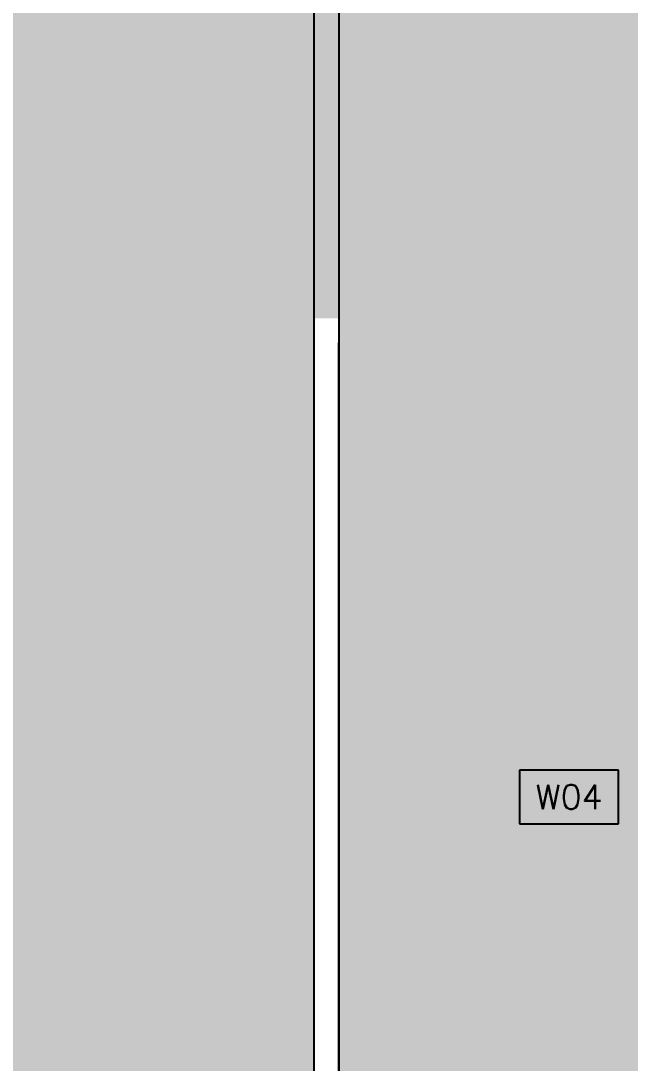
# Model space of a CAD drawing. Header units: centimetres. Extents: x -10658 to 14823, y -5448 to 3597.
# Drawn here: x -1940.1 to -1690.7, y 2543.1 to 2969.8 of the extents above; entities that cross this region are included whole.
import ezdxf

# ---------------------------------------------------------------- set-up
doc = ezdxf.new("R2010")
doc.units = ezdxf.units.CM
doc.header["$LTSCALE"] = 100
doc.header["$MEASUREMENT"] = 0
doc.header["$PDMODE"] = 35
for name, color, linetype in [('A0-01 FLOOR PLANS$0$TEXT-SCHED', 3, 'Continuous'), ('DIM IN', 1, 'Continuous'), ('SOURROUNDING$0$HATCH', 8, 'Continuous'), ('SOURROUNDING$0$KERBSTONE', 11, 'Continuous')]:
    doc.layers.add(name, color=color, linetype=linetype)
doc.layers.add('SOURROUNDING$0$HAT', color=8, linetype='Continuous', lineweight=9)
doc.styles.add('A0-01 FLOOR PLANS$0$A0-01 GROUND FLOOR PLAN - For Entry modification$0$ROMANS', font='romans')
doc.styles.add('ROMANS', font='romans')
doc.dimstyles.new('A0-01 FLOOR PLANS$0$A0-01 GROUND FLOOR PLAN - For Entry modification$0$text', dxfattribs={"dimtxt": 18, "dimasz": 10, "dimexe": 10, "dimexo": 10, "dimgap": -6, "dimtad": 1, "dimtih": 1, "dimtoh": 1, "dimdec": 0, "dimdsep": 46, "dimtxsty": 'A0-01 FLOOR PLANS$0$A0-01 GROUND FLOOR PLAN - For Entry modification$0$ROMANS', "dimblk1": 'A0-01 FLOOR PLANS$0$A0-01 GROUND FLOOR PLAN - For Entry modification$0$_ARCHTICK', "dimblk2": 'A0-01 FLOOR PLANS$0$A0-01 GROUND FLOOR PLAN - For Entry modification$0$_ARCHTICK', "dimsah": 1, "dimcen": 25, "dimdle": 10, "dimse1": 1, "dimse2": 1, "dimsd1": 1, "dimsd2": 1, "dimclrd": 1, "dimclre": 1, "dimclrt": 2, "dimadec": 0, "dimazin": 0, "dimtfac": 1, "dimtdec": 0, "dimtmove": 2, "dimatfit": 3, "dimldrblk": 'A0-01 FLOOR PLANS$0$A0-01 GROUND FLOOR PLAN - For Entry modification$0$_ARCHTICK', "dimfxl": 1, "dimtolj": 1, "dimtzin": 0, "dimarcsym": 0})
doc.dimstyles.new('AS-17-100', dxfattribs={"dimtxt": 17, "dimasz": 10, "dimexe": 10, "dimexo": 10, "dimgap": 6, "dimtad": 1, "dimtoh": 1, "dimdec": 0, "dimdsep": 46, "dimtxsty": 'ROMANS', "dimblk1": 'ARCHTICK', "dimblk2": 'ARCHTICK', "dimsah": 1, "dimcen": 25, "dimdle": 10, "dimclrd": 1, "dimclre": 1, "dimclrt": 2, "dimadec": 0, "dimazin": 0, "dimtfac": 1, "dimtdec": 0, "dimtofl": 0, "dimtmove": 2, "dimatfit": 3, "dimldrblk": 'ARCHTICK', "dimfxl": 1, "dimtolj": 1, "dimtzin": 0, "dimarcsym": 0})

# ---------------------------------------------------------------- blocks, each defined once
blk = doc.blocks.new('_ARCHTICK')
at = {"color": 0, "linetype": 'ByBlock', "const_width": 0.15}
blk.add_lwpolyline([(-0.5, -0.5), (0.5, 0.5)], dxfattribs=at)
blk = doc.blocks.new('*D54')
at = {"layer": 'Defpoints', "color": 0, "transparency": 16777216}
for p in [(-3048, 2588.4), (-1685, 2588.4), (-3048, 2523.19)]:
    blk.add_point(p, dxfattribs=at)
at = {"layer": 'DIM IN', "color": 1, "lineweight": -2, "transparency": 16777216}
for p, q in [((-3048, 2578.4), (-3048, 2513.19)), ((-1685, 2578.4), (-1685, 2513.19)), ((-1675, 2523.19), (-3058, 2523.19))]:
    blk.add_line(p, q, dxfattribs=at)
at = {"layer": 'DIM IN', "color": 1, "lineweight": -2, "transparency": 16777216, "xscale": 10, "yscale": 10, "zscale": 10, "rotation": 180}
blk.add_blockref('_ARCHTICK', (-3048, 2523.19), dxfattribs=at)
at = {"layer": 'DIM IN', "color": 1, "lineweight": -2, "transparency": 16777216, "xscale": 10, "yscale": 10, "zscale": 10}
blk.add_blockref('_ARCHTICK', (-1685, 2523.19), dxfattribs=at)
at = {"layer": 'DIM IN', "color": 2, "transparency": 16777216, "insert": (-2366.5, 2533.19), "char_height": 16, "attachment_point": 5, "style": 'ROMANS'}
blk.add_mtext('\\A1;1363', dxfattribs=at)
blk = doc.blocks.new('SOURROUNDING')
at = {"layer": 'SOURROUNDING$0$HAT', "transparency": 33554658}
h = blk.add_hatch(dxfattribs=at)
h.set_pattern_fill('CROSS', color=256, scale=150, angle=90)
h.paths.add_polyline_path([(-1392.07, 640.01), (-2418, 639.99), (-2418, 25), (-1392.07, 25)])
h.paths.add_polyline_path([(-1810, 2848), (-1810, 3028), (-3028, 3028), (-3028, 785), (-1820, 785), (-1820, 1969.72), (-1935, 1969.72), (-1935, 2521.19), (-1820, 2521.19), (-1820, 2848)])
h.paths.add_polyline_path([(-890, 3028), (-880, 2818), (-165, 2818), (-175, 2848), (-165, 2848), (-165, 652.91), (-722.07, 652.91), (-722.07, 25), (-20, 20), (-20, 3028)])
at = {"layer": 'SOURROUNDING$0$KERBSTONE', "lineweight": 13}
h = blk.add_hatch(dxfattribs=at)
h.set_pattern_fill('AR-HBONE', color=252, scale=5, angle=90)
h.paths.add_polyline_path([(-175, 1001.39), (-180.24, 999.4), (-175, 1003.26), (-175, 1910.07), (-189.19, 1904.68), (-175, 1915.15), (-175, 1965.25), (-177.79, 1965.57), (-175, 1966.16), (-175, 2515.31), (-190.95, 2509.26), (-175, 2521.02), (-175, 2569.63), (-179.55, 2570.15), (-175, 2571.11), (-175, 2808), (-890, 2808), (-890, 3028), (-1810, 3028), (-1810, 2511.19), (-1925, 2511.19), (-1925, 1979.72), (-1810, 1979.72), (-1810, 775), (-3028, 775), (-3028, 650), (-2728, 650), (-2448, 650), (-2428, 650), (-1382.07, 650), (-1382.07, 25), (-1257.59, 25), (-1257.07, 25), (-857.07, 25), (-732.07, 25), (-732.07, 668), (-175, 668)])
h.paths.add_polyline_path([(-1685, 828), (-1685, 2129.72), (-1770, 2129.72), (-1770, 2361.19), (-1685, 2361.19), (-1685, 2748), (-1220, 2748), (-1220, 2683), (-890, 2683), (-300, 2683), (-300, 788), (-590, 788), (-590, 793), (-817, 793), (-817, 713), (-1286.12, 713), (-1287.5, 828)], flags=16)
h.paths.add_polyline_path([(-1798.23, 1621.66), (-1726.11, 1621.66), (-1726.11, 1641.16), (-1798.23, 1641.16)], flags=16)
h.paths.add_polyline_path([(-1563.97, 2964.65), (-999.2, 2964.65), (-999.2, 3018.34), (-1563.97, 3018.34)], flags=16)
at = {"layer": 'SOURROUNDING$0$HATCH'}
blk.add_line((-1810, 2511.19), (-1810, 2838), dxfattribs=at)
at = {"layer": 'SOURROUNDING$0$KERBSTONE', "color": 2}
for p, q in [((-1820, 2521.19), (-1820, 3028)), ((-1810, 3028), (-1810, 2511.19))]:
    blk.add_line(p, q, dxfattribs=at)
blk = doc.blocks.new('*D1755')
at = {"layer": 'A0-01 FLOOR PLANS$0$TEXT-SCHED', "color": 1, "lineweight": -2, "transparency": 16777216}
for p, q in [((-1795.41, 2628.11), (-1835.98, 2628.11)), ((-1835.98, 2628.11), (-1835.98, 2606.11)), ((-1795.41, 2606.11), (-1795.41, 2628.11)), ((-1835.98, 2606.11), (-1795.41, 2606.11))]:
    blk.add_line(p, q, dxfattribs=at)
at = {"layer": 'Defpoints', "color": 0, "transparency": 16777216}
blk.add_point((-1815.7, 2617.11), dxfattribs=at)
blk.add_point((-1815.7, 2617.11), dxfattribs=at)
blk.add_point((-1815.7, 2617.11), dxfattribs=at)
at = {"layer": 'A0-01 FLOOR PLANS$0$TEXT-SCHED', "color": 2, "transparency": 16777216, "insert": (-1815.7, 2617.11), "char_height": 8, "width": 47.1429, "attachment_point": 5, "style": 'A0-01 FLOOR PLANS$0$A0-01 GROUND FLOOR PLAN - For Entry modification$0$ROMANS'}
blk.add_mtext('\\A1;{\\H1.25x;W04}', dxfattribs=at)
blk = doc.blocks.new('A0-01 FLOOR PLANS$0$A0-01 GROUND FLOOR PLAN - For Entry modification$0$_ARCHTICK')
at = {"color": 0, "linetype": 'ByBlock', "const_width": 0.15}
blk.add_lwpolyline([(-0.5, -0.5), (0.5, 0.5)], dxfattribs=at)
blk = doc.blocks.new('A0-01 FLOOR PLANS')
at = {"layer": 'A0-01 FLOOR PLANS$0$TEXT-SCHED'}
dim = blk.add_linear_dim(base=(-1815.7, 2617.11), p1=(-1815.7, 2617.11), p2=(-1815.7, 2617.11), text='{\\H1.25x;W04}', dimstyle='A0-01 FLOOR PLANS$0$A0-01 GROUND FLOOR PLAN - For Entry modification$0$text', override={"dimtxt": 8, "dimgap": -6, "dimclrt": 2}, dxfattribs=at)
dim.commit()
dim.dimension.update_dxf_attribs({"geometry": '*D1755', "text_midpoint": (-1815.7, 2617.11), "dimtype": 128})

msp = doc.modelspace()

# ---------------------------------------------------------------- block references
at = {"layer": 'DIM IN'}
for name, p in [('SOURROUNDING', (0, 0)), ('A0-01 FLOOR PLANS', (100, 35))]:
    msp.add_blockref(name, p, dxfattribs=at)

# ---------------------------------------------------------------- dimensions: what is measured, and where the dimension line sits
dim = msp.add_linear_dim(base=(-3048, 2523.19), p1=(-1685, 2588.4), p2=(-3048, 2588.4), dimstyle='AS-17-100', override={"dimtxt": 16, "dimgap": 2}, dxfattribs=at)
dim.commit()
dim.dimension.update_dxf_attribs({"geometry": '*D54', "text_midpoint": (-2366.5, 2533.19)})

doc.saveas('drawing.dxf')
